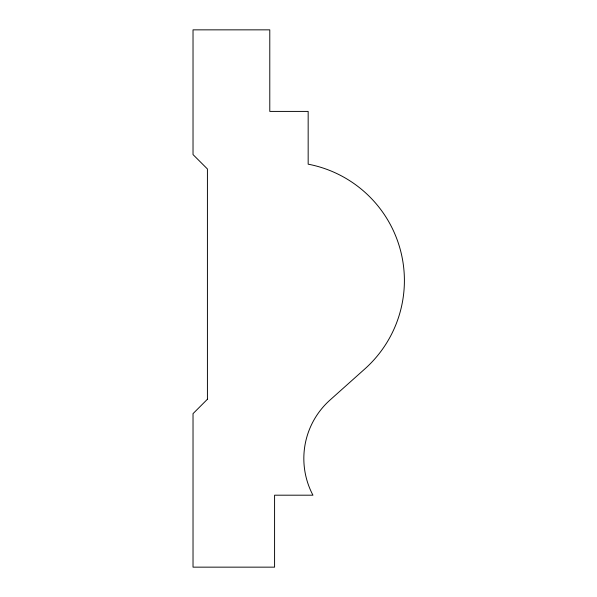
<?xml version="1.0" encoding="UTF-8"?>
<svg xmlns="http://www.w3.org/2000/svg" width="597" height="597" viewBox="0 0 597 597"><rect width="100%" height="100%" fill="white"/><g stroke="black" fill="none" stroke-linecap="round" stroke-linejoin="round"><path stroke-width="0.9" d="M207.42 399.244L193.025 413.639L193.025 567.15L274.583 567.15L274.583 495.189L312.955 495.189A78.349 78.349 0 0 1 329.977 400.08L364.864 368.909A118.49 118.49 0 0 0 308.164 164.175L308.164 111.408L269.784 111.408L269.784 29.85L193.025 29.85L193.025 154.578L207.42 168.973L207.42 399.244"/></g></svg>
